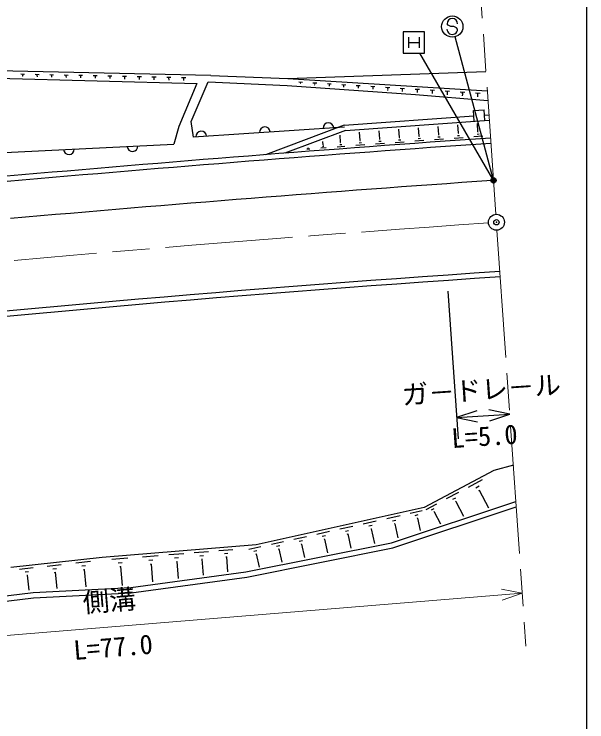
# Model space of a CAD drawing. Units: millimetres on the paper. Extents: x 40 to 680, y 20 to 380.
# Drawn here: x 525.1 to 579, y 278.2 to 344.9 of the extents above; entities that cross this region are included whole.
import ezdxf
from ezdxf.enums import TextEntityAlignment as Align

# ---------------------------------------------------------------- set-up
doc = ezdxf.new("R2010")
doc.units = ezdxf.units.MM
doc.header["$PDMODE"] = 32
doc.header["$PDSIZE"] = 0.5
doc.linetypes.add('CHAIN', pattern=[18.5, 12, -1.5, 3.5, -1.5])
for name, color, linetype, lineweight in [('M-BGD', 7, 'Continuous', 25), ('M-BMK', 2, 'CHAIN', 13), ('M-BMK-SRVR', 3, 'Continuous', 25), ('M-STR-HTXT', 7, 'Continuous', 13), ('M-STR-STRC', 7, 'Continuous', 25), ('M-TTL-BAND', 7, 'Continuous', 25)]:
    doc.layers.add(name, color=color, linetype=linetype, lineweight=lineweight)
doc.layers.add('M-OTRS', color=6, linetype='Continuous')
doc.styles.add('@ＭＳ ゴシック', font='')
doc.styles.add('ＭＳ ゴシック', font='')
doc.styles.get('@ＭＳ ゴシック').set_extended_font_data('@MS Gothic')
doc.styles.get('ＭＳ ゴシック').set_extended_font_data('MS Gothic')

msp = doc.modelspace()

# ---------------------------------------------------------------- linework, layer by layer
at = {"layer": 'M-BGD'}
for p, q in [((543.601, 339.094), (491.28, 340.213)), ((525.715, 339.227), (526.072, 339.219)), ((527.073, 339.198), (527.434, 339.19)), ((550.853, 338.805), (569.5, 339.472)), ((509.74, 339.187), (542.29, 338.32)), ((525.847, 339.134), (525.936, 339.132)), ((525.879, 339.044), (525.901, 339.044)), ((525.89, 339.044), (525.889, 339.007)), ((527.206, 339.104), (527.296, 339.103)), ((527.238, 339.014), (527.26, 339.013)), ((527.249, 339.013), (527.248, 338.971)), ((528.434, 339.168), (528.798, 339.161)), ((528.568, 339.074), (528.66, 339.072)), ((528.601, 338.983), (528.624, 338.982)), ((528.612, 338.982), (528.611, 338.935)), ((529.799, 339.139), (530.167, 339.131)), ((529.935, 339.044), (530.027, 339.042)), ((529.967, 338.952), (529.99, 338.951)), ((529.979, 338.951), (529.977, 338.898)), ((531.167, 339.11), (531.539, 339.102)), ((531.304, 339.014), (531.397, 339.012)), ((531.337, 338.921), (531.36, 338.92)), ((531.349, 338.92), (531.347, 338.862)), ((532.539, 339.081), (532.914, 339.073)), ((532.678, 338.984), (532.771, 338.982)), ((532.711, 338.889), (532.734, 338.889)), ((532.722, 338.889), (532.721, 338.825)), ((533.914, 339.051), (534.293, 339.043)), ((534.054, 338.954), (534.149, 338.952)), ((534.088, 338.858), (534.112, 338.858)), ((534.1, 338.858), (534.098, 338.788)), ((535.294, 339.022), (535.676, 339.014)), ((535.435, 338.923), (535.531, 338.921)), ((535.469, 338.827), (535.493, 338.826)), ((535.481, 338.827), (535.479, 338.752)), ((536.676, 338.992), (537.063, 338.984)), ((536.819, 338.893), (536.916, 338.891)), ((536.853, 338.795), (536.878, 338.795)), ((536.865, 338.795), (536.864, 338.715)), ((538.063, 338.963), (538.453, 338.954)), ((538.207, 338.862), (538.305, 338.86)), ((538.242, 338.764), (538.266, 338.763)), ((538.254, 338.764), (538.252, 338.678)), ((539.453, 338.933), (539.847, 338.925)), ((539.599, 338.831), (539.697, 338.829)), ((539.633, 338.732), (539.658, 338.732)), ((539.646, 338.732), (539.644, 338.641)), ((540.847, 338.903), (541.244, 338.895)), ((540.994, 338.801), (541.093, 338.799)), ((541.029, 338.701), (541.054, 338.7)), ((541.041, 338.7), (541.039, 338.603)), ((543.601, 339.094), (550.853, 338.805)), ((550.853, 338.805), (569.628, 337.642)), ((542.29, 338.32), (540.596, 334.272)), ((541.754, 334.746), (543.343, 338.488)), ((543.343, 338.488), (550.805, 338.13)), ((550.805, 338.13), (562.863, 337.31)), ((551.88, 338.491), (552.223, 338.47)), ((552.003, 338.397), (552.089, 338.392)), ((552.03, 338.309), (552.052, 338.308)), ((552.041, 338.308), (552.04, 338.29)), ((553.222, 338.408), (553.574, 338.386)), ((553.349, 338.312), (553.437, 338.306)), ((553.376, 338.222), (553.398, 338.22)), ((553.387, 338.221), (553.385, 338.191)), ((554.573, 338.324), (554.932, 338.302)), ((554.702, 338.226), (554.792, 338.22)), ((554.73, 338.134), (554.753, 338.133)), ((554.741, 338.133), (554.739, 338.091)), ((555.931, 338.24), (556.298, 338.217)), ((556.063, 338.14), (556.155, 338.134)), ((556.092, 338.046), (556.115, 338.044)), ((556.103, 338.045), (556.1, 337.991)), ((557.297, 338.155), (557.672, 338.132)), ((557.432, 338.053), (557.526, 338.047)), ((557.461, 337.957), (557.485, 337.955)), ((557.473, 337.956), (557.469, 337.891)), ((558.671, 338.07), (559.054, 338.046)), ((558.809, 337.965), (558.904, 337.96)), ((558.839, 337.868), (558.863, 337.866)), ((558.851, 337.867), (558.846, 337.79)), ((560.053, 337.984), (560.443, 337.96)), ((560.193, 337.878), (560.291, 337.872)), ((561.443, 337.898), (561.841, 337.874)), ((560.224, 337.778), (560.248, 337.776)), ((560.236, 337.777), (560.231, 337.688)), ((561.586, 337.789), (561.685, 337.783)), ((561.617, 337.687), (561.642, 337.686)), ((561.629, 337.687), (561.623, 337.586)), ((562.84, 337.812), (563.247, 337.786)), ((562.863, 337.31), (569.69, 336.743)), ((562.986, 337.701), (563.088, 337.694)), ((563.018, 337.597), (563.043, 337.595)), ((563.031, 337.596), (563.024, 337.483)), ((564.246, 337.725), (564.66, 337.699)), ((564.395, 337.611), (564.498, 337.605)), ((564.427, 337.505), (564.453, 337.504)), ((564.44, 337.505), (564.432, 337.38)), ((565.659, 337.637), (566.082, 337.611)), ((565.811, 337.522), (565.917, 337.515)), ((565.844, 337.413), (565.871, 337.412)), ((565.858, 337.413), (565.849, 337.276)), ((567.081, 337.549), (567.512, 337.522)), ((567.236, 337.431), (567.344, 337.425)), ((567.27, 337.321), (567.296, 337.319)), ((567.283, 337.32), (567.274, 337.171)), ((568.511, 337.46), (568.95, 337.433)), ((568.669, 337.34), (568.778, 337.334)), ((568.703, 337.228), (568.73, 337.226)), ((568.717, 337.227), (568.707, 337.066)), ((568.324, 335.786), (569.322, 335.859)), ((569.394, 334.861), (569.322, 335.859)), ((556.164, 334.404), (568.36, 335.288)), ((568.396, 334.789), (568.324, 335.786)), ((569.358, 335.36), (569.784, 335.391)), ((541.959, 333.291), (541.754, 334.746)), ((556.272, 333.911), (569.819, 334.892)), ((568.752, 333.786), (568.695, 334.56)), ((540.596, 334.272), (540.127, 332.632)), ((556.175, 334.235), (541.959, 333.291)), ((556.164, 334.404), (548.764, 331.629)), ((556.272, 333.911), (550.562, 331.769)), ((559.51, 333.108), (559.452, 333.89)), ((561.361, 333.244), (561.303, 334.024)), ((563.21, 333.38), (563.153, 334.158)), ((565.058, 333.515), (565.001, 334.292)), ((566.906, 333.651), (566.849, 334.426)), ((555.823, 332.772), (555.771, 333.467)), ((557.658, 332.973), (557.6, 333.756)), ((561.334, 333.242), (561.387, 333.246)), ((563.183, 333.378), (563.237, 333.382)), ((564.968, 333.295), (565.18, 333.31)), ((565.032, 333.513), (565.085, 333.517)), ((566.512, 333.195), (567.362, 333.257)), ((566.815, 333.431), (567.028, 333.446)), ((566.879, 333.649), (566.932, 333.653)), ((568.359, 333.331), (569.208, 333.393)), ((568.662, 333.566), (568.874, 333.582)), ((568.726, 333.784), (568.779, 333.788)), ((505.769, 330.904), (540.127, 332.632)), ((554.185, 332.538), (554.161, 332.863)), ((554.169, 332.537), (554.2, 332.539)), ((555.745, 332.584), (555.926, 332.597)), ((555.8, 332.77), (555.845, 332.774)), ((557.262, 332.513), (558.117, 332.576)), ((557.567, 332.751), (557.781, 332.767)), ((557.631, 332.971), (557.685, 332.975)), ((559.114, 332.65), (559.968, 332.713)), ((559.419, 332.887), (559.632, 332.903)), ((559.483, 333.106), (559.537, 333.11)), ((560.965, 332.786), (561.818, 332.849)), ((561.27, 333.023), (561.483, 333.039)), ((562.815, 332.922), (563.667, 332.985)), ((563.119, 333.159), (563.332, 333.175)), ((564.664, 333.059), (565.515, 333.121)), ((552.628, 332.172), (552.933, 332.195)), ((552.737, 332.257), (552.813, 332.263)), ((552.76, 332.336), (552.779, 332.337)), ((552.769, 332.336), (552.769, 332.341)), ((553.953, 332.27), (554.453, 332.307)), ((554.131, 332.409), (554.256, 332.418)), ((555.487, 332.383), (556.212, 332.436)), ((570.258, 301.876), (563.679, 298.41)), ((572.084, 302.379), (570.258, 301.876)), ((567.871, 300.336), (569.189, 301.031)), ((568.539, 300.267), (568.869, 300.44)), ((568.836, 300.002), (568.919, 300.046)), ((568.877, 300.024), (569.744, 298.38)), ((565.792, 299.241), (566.939, 299.845)), ((566.373, 299.181), (566.66, 299.332)), ((560.614, 295.087), (572.321, 298.976)), ((563.879, 298.233), (564.867, 298.753)), ((566.632, 298.951), (566.703, 298.989)), ((566.668, 298.97), (567.39, 297.598)), ((563.679, 298.41), (547.878, 294.886)), ((560.743, 294.603), (572.357, 298.461)), ((562.357, 297.859), (563.5, 298.114)), ((564.379, 298.181), (564.626, 298.311)), ((564.602, 297.983), (564.664, 298.016)), ((564.633, 297.999), (565.224, 296.878)), ((560.158, 297.369), (561.413, 297.649)), ((560.698, 297.16), (561.012, 297.23)), ((562.849, 297.669), (563.135, 297.733)), ((563.02, 297.407), (563.091, 297.423)), ((563.056, 297.415), (563.316, 296.247)), ((555.748, 296.385), (556.959, 296.655)), ((557.941, 296.874), (559.175, 297.15)), ((558.473, 296.669), (558.781, 296.738)), ((560.886, 296.873), (560.964, 296.89)), ((560.925, 296.881), (561.222, 295.551)), ((553.578, 295.901), (554.766, 296.166)), ((556.27, 296.184), (556.572, 296.251)), ((556.451, 295.906), (556.526, 295.923)), ((556.488, 295.915), (556.788, 294.574)), ((558.657, 296.386), (558.734, 296.403)), ((558.696, 296.395), (559.003, 295.019)), ((551.432, 295.422), (552.596, 295.682)), ((551.933, 295.229), (552.225, 295.294)), ((554.09, 295.704), (554.387, 295.77)), ((554.267, 295.432), (554.342, 295.448)), ((554.305, 295.44), (554.596, 294.134)), ((547.878, 294.886), (533.369, 293.711)), ((546.897, 292.334), (560.614, 295.087)), ((546.98, 291.841), (560.743, 294.603)), ((547.173, 294.472), (548.315, 294.727)), ((549.308, 294.949), (550.45, 295.203)), ((549.8, 294.759), (550.085, 294.822)), ((552.108, 294.962), (552.18, 294.978)), ((552.144, 294.97), (552.427, 293.699)), ((537.176, 293.768), (538.662, 293.889)), ((539.638, 293.968), (541.058, 294.083)), ((542.035, 294.162), (543.39, 294.272)), ((542.571, 293.864), (542.909, 293.892)), ((544.368, 294.351), (545.66, 294.455)), ((544.879, 294.067), (545.201, 294.093)), ((547.665, 294.283), (547.95, 294.346)), ((547.836, 294.021), (547.907, 294.037)), ((547.871, 294.029), (548.147, 292.792)), ((549.971, 294.497), (550.042, 294.513)), ((550.006, 294.505), (550.282, 293.269)), ((533.369, 293.711), (524.793, 292.771)), ((530.903, 293.189), (532.291, 293.341)), ((534.288, 293.535), (535.792, 293.656)), ((534.883, 293.204), (535.258, 293.235)), ((537.763, 293.442), (538.135, 293.472)), ((540.199, 293.656), (540.554, 293.685)), ((540.361, 293.312), (540.45, 293.319)), ((540.406, 293.316), (540.534, 291.724)), ((542.725, 293.536), (542.81, 293.543)), ((542.767, 293.539), (542.888, 292.043)), ((545.026, 293.754), (545.106, 293.761)), ((545.066, 293.757), (545.18, 292.353)), ((525.601, 292.608), (526.887, 292.749)), ((528.207, 292.894), (529.526, 293.038)), ((528.738, 292.618), (529.067, 292.655)), ((531.462, 292.899), (531.808, 292.937)), ((531.63, 292.567), (531.716, 292.576)), ((531.673, 292.572), (531.851, 290.947)), ((535.054, 292.84), (535.148, 292.848)), ((535.101, 292.844), (535.245, 291.064)), ((537.933, 293.082), (538.025, 293.089)), ((537.979, 293.086), (538.116, 291.396)), ((526.119, 292.34), (526.44, 292.375)), ((526.274, 292.031), (526.355, 292.04)), ((526.315, 292.036), (526.471, 290.61)), ((528.898, 292.302), (528.98, 292.311)), ((528.939, 292.307), (529.105, 290.788)), ((536.071, 290.866), (546.897, 292.334)), ((536.117, 290.368), (546.98, 291.841)), ((526.869, 290.406), (536.071, 290.866)), ((521.456, 289.759), (526.869, 290.406)), ((521.526, 289.263), (526.911, 289.908)), ((526.911, 289.908), (536.117, 290.368))]:
    msp.add_line(p, q, dxfattribs=at)
for centre, radius, start, end in [((554.678, 334.136), 0.5, 3.80042, 183.80042), ((548.692, 333.738), 0.5, 3.80042, 183.80042), ((740.083, -2109.681), 2448.795, 93.98419, 95.05334), ((542.705, 333.34), 0.5, 3.80042, 183.80042), ((740.083, -2109.681), 2448.295, 93.98419, 95.05328), ((530.238, 332.135), 0.5, 182.88001, 2.88001), ((536.23, 332.436), 0.5, 182.88001, 2.88001), ((740.083, -2109.681), 2444.795, 93.98771, 95.05328), ((683.287, -1367.392), 1691.761, 93.81197, 96.45365), ((683.287, -1367.392), 1691.261, 93.81197, 96.45254)]:
    msp.add_arc(centre, radius, start, end, dxfattribs=at)
at = {"layer": 'M-BMK'}
for p, q in [((570.438, 326.014), (567.71, 365.169)), ((570.542, 324.517), (573.269, 285.362))]:
    msp.add_line(p, q, dxfattribs=at)
msp.add_arc((740.083, -2109.681), 2440.845, 94.0018, 95.05322, dxfattribs=at)
at = {"layer": 'M-BMK-SRVR'}
msp.add_circle((570.49, 325.265), 0.75, dxfattribs=at)
msp.add_point((570.49, 325.265), dxfattribs=at)
at = {"layer": 'M-OTRS'}
msp.add_point((570.49, 325.265), dxfattribs=at)
at = {"layer": 'M-STR-HTXT'}
for p, q in [((572.922, 290.347), (570.954, 290.705)), ((572.922, 290.347), (495.574, 284)), ((571.039, 289.673), (572.922, 290.347))]:
    msp.add_line(p, q, dxfattribs=at)
at = {"layer": 'M-STR-STRC'}
for p, q in [((565.938, 343.835), (565.838, 343.953)), ((561.716, 343.196), (561.716, 341.196)), ((563.716, 343.196), (561.716, 343.196)), ((563.716, 341.196), (563.716, 343.196)), ((566.183, 343.696), (565.938, 343.835)), ((566.483, 343.694), (566.183, 343.696)), ((566.728, 343.582), (566.483, 343.694)), ((566.834, 343.445), (566.728, 343.582)), ((562.216, 342.696), (562.216, 341.696)), ((563.216, 342.696), (563.216, 341.696)), ((570.176, 329.351), (566.592, 342.729)), ((562.216, 342.196), (563.216, 342.196)), ((561.716, 341.196), (563.716, 341.196)), ((570.14, 329.336), (563.293, 341.196)), ((565.927, 318.79), (566.875, 304.874)), ((568.631, 307.517), (566.739, 306.869)), ((566.739, 306.869), (571.747, 307.21)), ((571.747, 307.21), (569.785, 307.596)), ((569.855, 306.563), (571.747, 307.21)), ((566.739, 306.869), (568.702, 306.484))]:
    msp.add_line(p, q, dxfattribs=at)
for centre, radius in [((566.333, 343.695), 1), ((570.215, 329.206), 0.15), ((570.215, 329.206), 0.12), ((570.215, 329.206), 0.09), ((570.215, 329.206), 0.06), ((570.215, 329.206), 0.03)]:
    msp.add_circle(centre, radius, dxfattribs=at)
for centre, start, end in [((566.338, 343.949), 359.55488, 179.55488), ((566.334, 343.449), 179.55488, 359.55488)]:
    msp.add_arc(centre, 0.5, start, end, dxfattribs=at)
msp.add_point((570.215, 329.206), dxfattribs=at)
at = {"layer": 'M-TTL-BAND'}
msp.add_line((579, 20), (579, 370), dxfattribs=at)

# ---------------------------------------------------------------- texts
at = {"layer": 'M-STR-HTXT', "style": 'ＭＳ ゴシック'}
msp.add_text('側溝', height=1.833, rotation=4.692, dxfattribs=at).set_placement((534.166, 288.17), align=Align.BOTTOM_CENTER)
at = {"layer": 'M-STR-HTXT', "style": '@ＭＳ ゴシック'}
msp.add_text('L=77.0', height=1.833, rotation=4.692, dxfattribs=at).set_placement((534.329, 286.177), align=Align.TOP_CENTER)
at = {"layer": 'M-STR-STRC', "style": 'ＭＳ ゴシック'}
msp.add_text('ガ－ドレ－ル', height=1.833, rotation=3.897, dxfattribs=at).set_placement((569.165, 308.037), align=Align.BOTTOM_CENTER)
at = {"layer": 'M-STR-STRC', "style": '@ＭＳ ゴシック'}
msp.add_text('L=5.0', height=1.833, rotation=3.897, dxfattribs=at).set_placement((569.301, 306.041), align=Align.TOP_CENTER)

doc.saveas('drawing.dxf')
